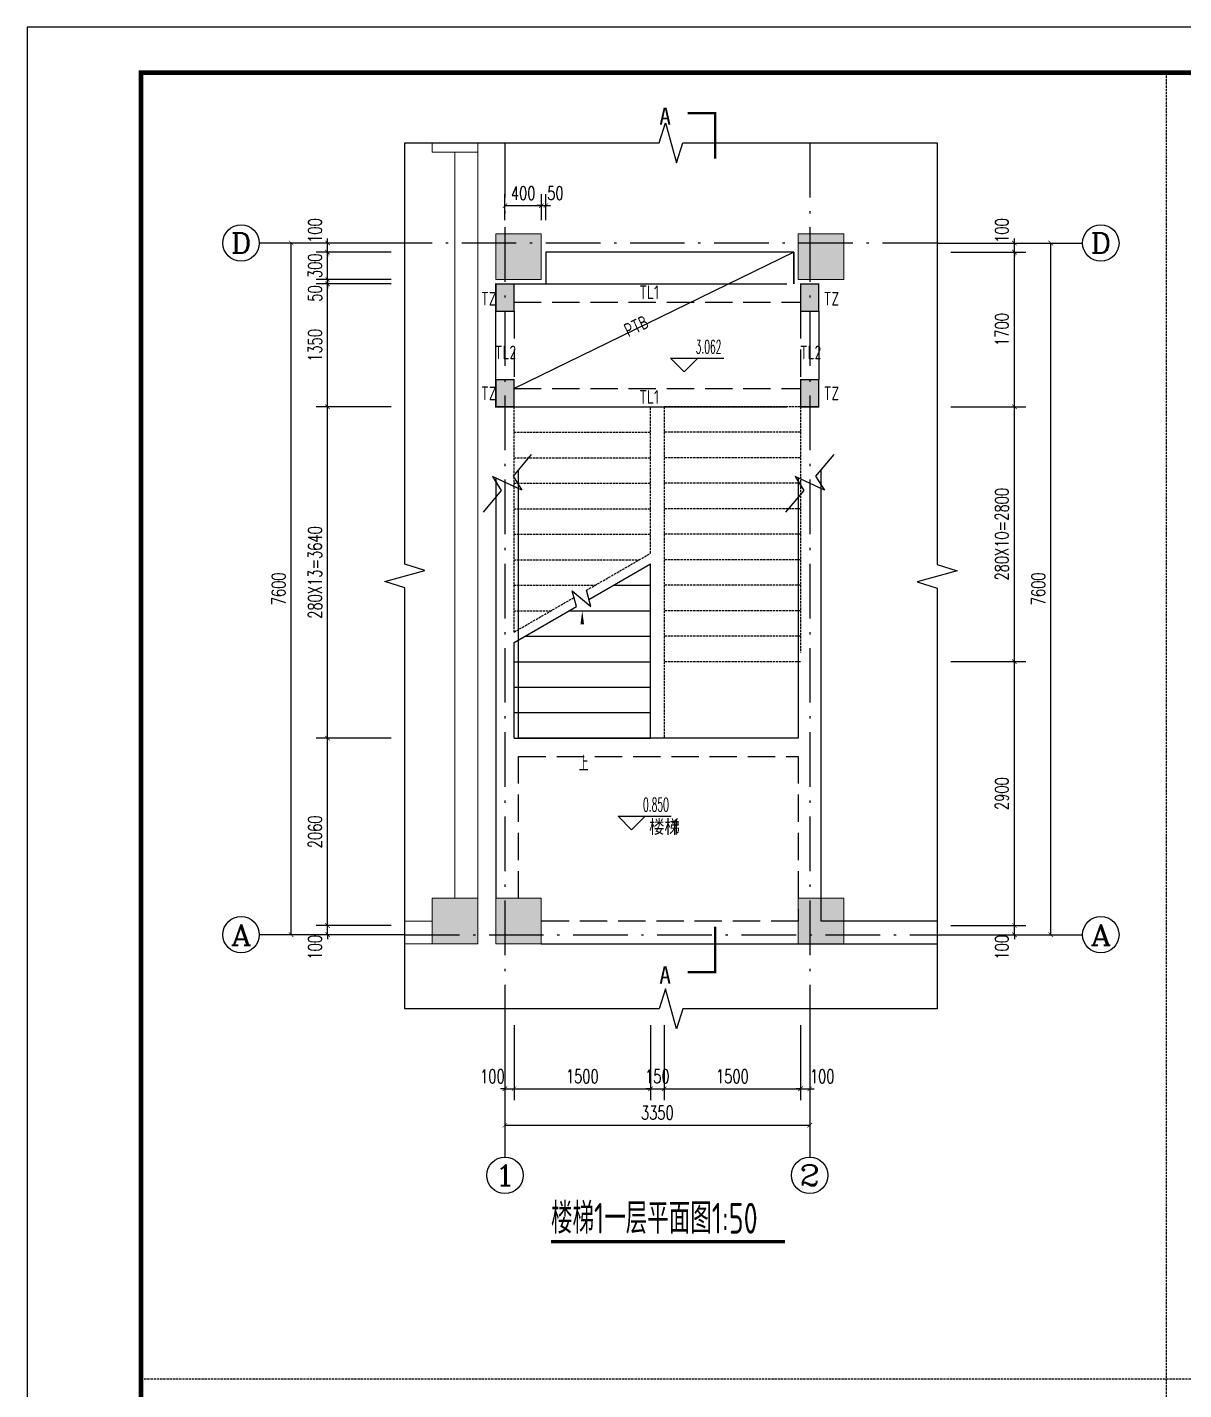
# Model space of a CAD drawing. Extents: x 169490 to 7584583, y -2399407 to 1374371.
# Drawn here: x 593778 to 606490, y 525358 to 540329 of the extents above; entities that cross this region are included whole.
import ezdxf
from ezdxf.enums import TextEntityAlignment as Align

# ---------------------------------------------------------------- set-up
doc = ezdxf.new("R2010")
doc.units = 0
doc.header["$LTSCALE"] = 100
for name, pattern in [('__DASH', [0.35, 0.25, -0.1]), ('D3轴线点划线', [18.5, 12, -3, 0.5, -3]), ('H3普通虚线', [4.2, 3, -1.2]), ('HIDDEN', [0.375, 0.25, -0.125])]:
    doc.linetypes.add(name, pattern=pattern)
doc.layers.get('0').update_dxf_attribs({"linetype": 'CONTINUOUS'})
doc.layers.get('DEFPOINTS').update_dxf_attribs({"linetype": 'CONTINUOUS'})
for name, color, linetype in [('A-DI-S(箭头)', 76, 'CONTINUOUS'), ('A-DIMS(尺寸)', 107, 'CONTINUOUS'), ('A-LM-FX(分割线)', 251, 'CONTINUOUS'), ('A-STAR(楼梯)', 51, 'CONTINUOUS'), ('A-TEXT(文字)', 7, 'CONTINUOUS'), ('AXIS_TEXT', 4, 'CONTINUOUS'), ('C-AXIS(轴号)', 3, 'CONTINUOUS'), ('C-AXIS-T(字)', 7, 'CONTINUOUS'), ('C-DOTE', 8, 'D3轴线点划线'), ('DIM_ELEV', 3, 'CONTINUOUS'), ('DIM_SYMB', 3, 'CONTINUOUS'), ('HID虚线', 9, 'HIDDEN'), ('PUB_TEXT', 4, 'CONTINUOUS'), ('S-BEAM-LINE1', 4, 'CONTINUOUS'), ('S-BEAM-LINE2', 4, 'H3普通虚线'), ('S-COLU-HATCH', 251, 'CONTINUOUS'), ('S-DETL-TEXT', 7, 'CONTINUOUS'), ('S-WALL-WLINE1', 191, 'CONTINUOUS'), ('STAIR', 2, 'CONTINUOUS'), ('图框', 140, 'CONTINUOUS')]:
    doc.layers.add(name, color=color, linetype=linetype)
doc.layers.add('S-COLU-LINE1', color=6, linetype='CONTINUOUS', lineweight=18)
doc.layers.add('砼梁', color=4, linetype='CONTINUOUS', lineweight=18)
doc.styles.add('_TCH_AXIS', font='COMPLEX', dxfattribs={"bigfont": 'GBCBIG'})
doc.styles.add('_TCH_DIM', font='SIMPLEX', dxfattribs={"bigfont": 'GBCBIG'})
doc.styles.add('_TCH_DIM_T3', font='SIMPLEX.shx', dxfattribs={"width": 0.705882, "bigfont": 'GBCBIG.shx'})
doc.styles.add('_TCH_LABEL', font='simhei.ttf')
doc.styles.add('COMPLEX', font='COMPLEX')
doc.styles.get("Standard").update_dxf_attribs({"font": 'tssdeng.shx', "width": 0.7, "bigfont": 'hztxt.shx'})
doc.styles.add('TSSD_REIN', font='tssdeng.shx', dxfattribs={"width": 0.7, "bigfont": 'hztxt.shx'})
doc.dimstyles.new('_TCH_ARCH&&50', dxfattribs={"dimtxt": 148.75, "dimasz": 50, "dimexe": 125, "dimexo": 150, "dimgap": 63.125, "dimtad": 1, "dimdec": 0, "dimzin": 0, "dimdsep": 46, "dimtxsty": '_TCH_DIM_T3', "dimblk": 'ARCHTICK', "dimcen": 0.09, "dimclrt": 7, "dimazin": 2, "dimtfac": 1, "dimtdec": 0, "dimtix": 1, "dimtmove": 2, "dimatfit": 3, "dimfxl": 1, "dimtolj": 1, "dimtzin": 0, "dimarcsym": 0})

# ---------------------------------------------------------------- blocks, each defined once
blk = doc.blocks.new('_ARCHTICK')
at = {"const_width": 0.15}
blk.add_lwpolyline([(-0.5, -0.5), (0.5, 0.5)], dxfattribs=at)
blk = doc.blocks.new('*D973')
at = {"layer": 'A-DIMS(尺寸)', "color": 0, "lineweight": -2, "transparency": 16777216}
for p, q in [((603929, 537958), (604754, 537958)), ((604629, 537958), (604629, 538008)), ((604629, 537858), (604629, 537958)), ((603929, 537858), (604754, 537858)), ((604629, 537858), (604629, 537808))]:
    blk.add_line(p, q, dxfattribs=at)
at = {"layer": 'DEFPOINTS', "color": 0, "transparency": 16777216}
for p in [(603779, 537958), (604629, 537958), (603779, 537858)]:
    blk.add_point(p, dxfattribs=at)
at = {"layer": 'A-DIMS(尺寸)', "color": 0, "lineweight": -2, "transparency": 16777216, "xscale": 50, "yscale": 50, "zscale": 50}
for p, rotation in [((604629, 537958), 270), ((604629, 537858), 90)]:
    blk.add_blockref('_ARCHTICK', p, dxfattribs=dict(at, rotation=rotation))
at = {"layer": 'A-DIMS(尺寸)', "color": 7, "transparency": 16777216, "insert": (604491, 538095), "char_height": 148.8, "attachment_point": 5, "rotation": 90, "style": '_TCH_DIM_T3'}
blk.add_mtext('\\A1;100', dxfattribs=at)
blk = doc.blocks.new('*D974')
at = {"layer": 'A-DIMS(尺寸)', "color": 0, "lineweight": -2, "transparency": 16777216}
for p, q in [((603929, 537858), (604754, 537858)), ((604629, 536158), (604629, 537858)), ((603929, 536158), (604754, 536158))]:
    blk.add_line(p, q, dxfattribs=at)
at = {"layer": 'DEFPOINTS', "color": 0, "transparency": 16777216}
for p in [(603779, 537858), (604629, 537858), (603779, 536158)]:
    blk.add_point(p, dxfattribs=at)
at = {"layer": 'A-DIMS(尺寸)', "color": 0, "lineweight": -2, "transparency": 16777216, "xscale": 50, "yscale": 50, "zscale": 50}
for p, rotation in [((604629, 537858), 90), ((604629, 536158), 270)]:
    blk.add_blockref('_ARCHTICK', p, dxfattribs=dict(at, rotation=rotation))
at = {"layer": 'A-DIMS(尺寸)', "color": 7, "transparency": 16777216, "insert": (604491, 537008), "char_height": 148.8, "attachment_point": 5, "rotation": 90, "style": '_TCH_DIM_T3'}
blk.add_mtext('\\A1;1700', dxfattribs=at)
blk = doc.blocks.new('*D975')
at = {"layer": 'A-DIMS(尺寸)', "color": 0, "lineweight": -2, "transparency": 16777216}
for p, q in [((603929, 536158), (604754, 536158)), ((604629, 533358), (604629, 536158)), ((603929, 533358), (604754, 533358))]:
    blk.add_line(p, q, dxfattribs=at)
at = {"layer": 'DEFPOINTS', "color": 0, "transparency": 16777216}
for p in [(603779, 536158), (604629, 536158), (603779, 533358)]:
    blk.add_point(p, dxfattribs=at)
at = {"layer": 'A-DIMS(尺寸)', "color": 0, "lineweight": -2, "transparency": 16777216, "xscale": 50, "yscale": 50, "zscale": 50}
for p, rotation in [((604629, 536158), 90), ((604629, 533358), 270)]:
    blk.add_blockref('_ARCHTICK', p, dxfattribs=dict(at, rotation=rotation))
at = {"layer": 'A-DIMS(尺寸)', "color": 7, "transparency": 16777216, "insert": (604491, 534758), "char_height": 148.75, "attachment_point": 5, "rotation": 90, "style": '_TCH_DIM_T3'}
blk.add_mtext('\\A1;280X10=2800', dxfattribs=at)
blk = doc.blocks.new('*D976')
at = {"layer": 'A-DIMS(尺寸)', "color": 0, "lineweight": -2, "transparency": 16777216}
for p, q in [((603929, 533358), (604754, 533358)), ((604629, 530458), (604629, 533358)), ((603929, 530458), (604754, 530458))]:
    blk.add_line(p, q, dxfattribs=at)
at = {"layer": 'DEFPOINTS', "color": 0, "transparency": 16777216}
for p in [(603779, 533358), (604629, 533358), (603779, 530458)]:
    blk.add_point(p, dxfattribs=at)
at = {"layer": 'A-DIMS(尺寸)', "color": 0, "lineweight": -2, "transparency": 16777216, "xscale": 50, "yscale": 50, "zscale": 50}
for p, rotation in [((604629, 533358), 90), ((604629, 530458), 270)]:
    blk.add_blockref('_ARCHTICK', p, dxfattribs=dict(at, rotation=rotation))
at = {"layer": 'A-DIMS(尺寸)', "color": 7, "transparency": 16777216, "insert": (604491, 531908), "char_height": 148.8, "attachment_point": 5, "rotation": 90, "style": '_TCH_DIM_T3'}
blk.add_mtext('\\A1;2900', dxfattribs=at)
blk = doc.blocks.new('*D977')
at = {"layer": 'A-DIMS(尺寸)', "color": 0, "lineweight": -2, "transparency": 16777216}
for p, q in [((603929, 530458), (604754, 530458)), ((604629, 530458), (604629, 530508)), ((604629, 530358), (604629, 530458)), ((603929, 530358), (604754, 530358)), ((604629, 530358), (604629, 530308))]:
    blk.add_line(p, q, dxfattribs=at)
at = {"layer": 'DEFPOINTS', "color": 0, "transparency": 16777216}
for p in [(603779, 530458), (604629, 530458), (603779, 530358)]:
    blk.add_point(p, dxfattribs=at)
at = {"layer": 'A-DIMS(尺寸)', "color": 0, "lineweight": -2, "transparency": 16777216, "xscale": 50, "yscale": 50, "zscale": 50}
for p, rotation in [((604629, 530458), 270), ((604629, 530358), 90)]:
    blk.add_blockref('_ARCHTICK', p, dxfattribs=dict(at, rotation=rotation))
at = {"layer": 'A-DIMS(尺寸)', "color": 7, "transparency": 16777216, "insert": (604491, 530220), "char_height": 148.8, "attachment_point": 5, "rotation": 90, "style": '_TCH_DIM_T3'}
blk.add_mtext('\\A1;100', dxfattribs=at)
blk = doc.blocks.new('*D978')
at = {"layer": 'A-DIMS(尺寸)', "color": 0, "lineweight": -2, "transparency": 16777216}
for p, q in [((603929, 537958), (605154, 537958)), ((605029, 530358), (605029, 537958)), ((603929, 530358), (605154, 530358))]:
    blk.add_line(p, q, dxfattribs=at)
at = {"layer": 'DEFPOINTS', "color": 0, "transparency": 16777216}
for p in [(603779, 537958), (605029, 537958), (603779, 530358)]:
    blk.add_point(p, dxfattribs=at)
at = {"layer": 'A-DIMS(尺寸)', "color": 0, "lineweight": -2, "transparency": 16777216, "xscale": 50, "yscale": 50, "zscale": 50}
for p, rotation in [((605029, 537958), 90), ((605029, 530358), 270)]:
    blk.add_blockref('_ARCHTICK', p, dxfattribs=dict(at, rotation=rotation))
at = {"layer": 'A-DIMS(尺寸)', "color": 7, "transparency": 16777216, "insert": (604891, 534158), "char_height": 148.8, "attachment_point": 5, "rotation": 90, "style": '_TCH_DIM_T3'}
blk.add_mtext('\\A1;7600', dxfattribs=at)
blk = doc.blocks.new('*D979')
at = {"layer": 'A-DIMS(尺寸)', "color": 0, "lineweight": -2, "transparency": 16777216}
for p, q in [((597779, 537958), (596954, 537958)), ((597079, 537958), (597079, 538008)), ((597079, 537858), (597079, 537958)), ((597779, 537858), (596954, 537858)), ((597079, 537858), (597079, 537808))]:
    blk.add_line(p, q, dxfattribs=at)
at = {"layer": 'DEFPOINTS', "color": 0, "transparency": 16777216}
for p in [(597079, 537958), (597929, 537958), (597929, 537858)]:
    blk.add_point(p, dxfattribs=at)
at = {"layer": 'A-DIMS(尺寸)', "color": 0, "lineweight": -2, "transparency": 16777216, "xscale": 50, "yscale": 50, "zscale": 50}
for p, rotation in [((597079, 537958), 270), ((597079, 537858), 90)]:
    blk.add_blockref('_ARCHTICK', p, dxfattribs=dict(at, rotation=rotation))
at = {"layer": 'A-DIMS(尺寸)', "color": 7, "transparency": 16777216, "insert": (596941, 538095), "char_height": 148.8, "attachment_point": 5, "rotation": 90, "style": '_TCH_DIM_T3'}
blk.add_mtext('\\A1;100', dxfattribs=at)
blk = doc.blocks.new('*D980')
at = {"layer": 'A-DIMS(尺寸)', "color": 0, "lineweight": -2, "transparency": 16777216}
for p, q in [((597779, 536158), (596954, 536158)), ((597079, 532518), (597079, 536158)), ((597779, 532518), (596954, 532518))]:
    blk.add_line(p, q, dxfattribs=at)
at = {"layer": 'DEFPOINTS', "color": 0, "transparency": 16777216}
for p in [(597079, 536158), (597929, 536158), (597929, 532518)]:
    blk.add_point(p, dxfattribs=at)
at = {"layer": 'A-DIMS(尺寸)', "color": 0, "lineweight": -2, "transparency": 16777216, "xscale": 50, "yscale": 50, "zscale": 50}
for p, rotation in [((597079, 536158), 90), ((597079, 532518), 270)]:
    blk.add_blockref('_ARCHTICK', p, dxfattribs=dict(at, rotation=rotation))
at = {"layer": 'A-DIMS(尺寸)', "color": 7, "transparency": 16777216, "insert": (596941, 534338), "char_height": 148.75, "attachment_point": 5, "rotation": 90, "style": '_TCH_DIM_T3'}
blk.add_mtext('\\A1;280X13=3640', dxfattribs=at)
blk = doc.blocks.new('*D981')
at = {"layer": 'A-DIMS(尺寸)', "color": 0, "lineweight": -2, "transparency": 16777216}
for p, q in [((597779, 532518), (596954, 532518)), ((597079, 530458), (597079, 532518)), ((597779, 530458), (596954, 530458))]:
    blk.add_line(p, q, dxfattribs=at)
at = {"layer": 'DEFPOINTS', "color": 0, "transparency": 16777216}
for p in [(597079, 532518), (597929, 532518), (597929, 530458)]:
    blk.add_point(p, dxfattribs=at)
at = {"layer": 'A-DIMS(尺寸)', "color": 0, "lineweight": -2, "transparency": 16777216, "xscale": 50, "yscale": 50, "zscale": 50}
for p, rotation in [((597079, 532518), 90), ((597079, 530458), 270)]:
    blk.add_blockref('_ARCHTICK', p, dxfattribs=dict(at, rotation=rotation))
at = {"layer": 'A-DIMS(尺寸)', "color": 7, "transparency": 16777216, "insert": (596941, 531488), "char_height": 148.8, "attachment_point": 5, "rotation": 90, "style": '_TCH_DIM_T3'}
blk.add_mtext('\\A1;2060', dxfattribs=at)
blk = doc.blocks.new('*D982')
at = {"layer": 'A-DIMS(尺寸)', "color": 0, "lineweight": -2, "transparency": 16777216}
for p, q in [((597779, 530458), (596954, 530458)), ((597079, 530458), (597079, 530508)), ((597079, 530358), (597079, 530458)), ((597779, 530358), (596954, 530358)), ((597079, 530358), (597079, 530308))]:
    blk.add_line(p, q, dxfattribs=at)
at = {"layer": 'DEFPOINTS', "color": 0, "transparency": 16777216}
for p in [(597079, 530458), (597929, 530458), (597929, 530358)]:
    blk.add_point(p, dxfattribs=at)
at = {"layer": 'A-DIMS(尺寸)', "color": 0, "lineweight": -2, "transparency": 16777216, "xscale": 50, "yscale": 50, "zscale": 50}
for p, rotation in [((597079, 530458), 270), ((597079, 530358), 90)]:
    blk.add_blockref('_ARCHTICK', p, dxfattribs=dict(at, rotation=rotation))
at = {"layer": 'A-DIMS(尺寸)', "color": 7, "transparency": 16777216, "insert": (596941, 530220), "char_height": 148.8, "attachment_point": 5, "rotation": 90, "style": '_TCH_DIM_T3'}
blk.add_mtext('\\A1;100', dxfattribs=at)
blk = doc.blocks.new('*D983')
at = {"layer": 'A-DIMS(尺寸)', "color": 0, "lineweight": -2, "transparency": 16777216}
for p, q in [((597779, 537958), (596554, 537958)), ((596679, 530358), (596679, 537958)), ((597779, 530358), (596554, 530358))]:
    blk.add_line(p, q, dxfattribs=at)
at = {"layer": 'DEFPOINTS', "color": 0, "transparency": 16777216}
for p in [(596679, 537958), (597929, 537958), (597929, 530358)]:
    blk.add_point(p, dxfattribs=at)
at = {"layer": 'A-DIMS(尺寸)', "color": 0, "lineweight": -2, "transparency": 16777216, "xscale": 50, "yscale": 50, "zscale": 50}
for p, rotation in [((596679, 537958), 90), ((596679, 530358), 270)]:
    blk.add_blockref('_ARCHTICK', p, dxfattribs=dict(at, rotation=rotation))
at = {"layer": 'A-DIMS(尺寸)', "color": 7, "transparency": 16777216, "insert": (596541, 534158), "char_height": 148.8, "attachment_point": 5, "rotation": 90, "style": '_TCH_DIM_T3'}
blk.add_mtext('\\A1;7600', dxfattribs=at)
blk = doc.blocks.new('*D984')
at = {"layer": 'A-DIMS(尺寸)', "color": 0, "lineweight": -2, "transparency": 16777216}
for p, q in [((599029, 529365), (599029, 528540)), ((599129, 529365), (599129, 528540)), ((599029, 528665), (598979, 528665)), ((599029, 528665), (599129, 528665)), ((599129, 528665), (599179, 528665))]:
    blk.add_line(p, q, dxfattribs=at)
at = {"layer": 'DEFPOINTS', "color": 0, "transparency": 16777216}
for p in [(599029, 529515), (599129, 529515), (599129, 528665)]:
    blk.add_point(p, dxfattribs=at)
at = {"layer": 'A-DIMS(尺寸)', "color": 0, "lineweight": -2, "transparency": 16777216, "xscale": 50, "yscale": 50, "zscale": 50}
blk.add_blockref('_ARCHTICK', (599029, 528665), dxfattribs=at)
at = {"layer": 'A-DIMS(尺寸)', "color": 0, "lineweight": -2, "transparency": 16777216, "xscale": 50, "yscale": 50, "zscale": 50, "rotation": 180}
blk.add_blockref('_ARCHTICK', (599129, 528665), dxfattribs=at)
at = {"layer": 'A-DIMS(尺寸)', "color": 7, "transparency": 16777216, "insert": (598891, 528802), "char_height": 148.8, "attachment_point": 5, "style": '_TCH_DIM_T3'}
blk.add_mtext('\\A1;100', dxfattribs=at)
blk = doc.blocks.new('*D985')
at = {"layer": 'A-DIMS(尺寸)', "color": 0, "lineweight": -2, "transparency": 16777216}
for p, q in [((599129, 529365), (599129, 528540)), ((600629, 529365), (600629, 528540)), ((599129, 528665), (600629, 528665))]:
    blk.add_line(p, q, dxfattribs=at)
at = {"layer": 'DEFPOINTS', "color": 0, "transparency": 16777216}
for p in [(599129, 529515), (600629, 529515), (600629, 528665)]:
    blk.add_point(p, dxfattribs=at)
at = {"layer": 'A-DIMS(尺寸)', "color": 0, "lineweight": -2, "transparency": 16777216, "xscale": 50, "yscale": 50, "zscale": 50, "rotation": 180}
blk.add_blockref('_ARCHTICK', (599129, 528665), dxfattribs=at)
at = {"layer": 'A-DIMS(尺寸)', "color": 0, "lineweight": -2, "transparency": 16777216, "xscale": 50, "yscale": 50, "zscale": 50}
blk.add_blockref('_ARCHTICK', (600629, 528665), dxfattribs=at)
at = {"layer": 'A-DIMS(尺寸)', "color": 7, "transparency": 16777216, "insert": (599879, 528802), "char_height": 148.8, "attachment_point": 5, "style": '_TCH_DIM_T3'}
blk.add_mtext('\\A1;1500', dxfattribs=at)
blk = doc.blocks.new('*D986')
at = {"layer": 'A-DIMS(尺寸)', "color": 0, "lineweight": -2, "transparency": 16777216}
for p, q in [((600629, 529365), (600629, 528540)), ((600779, 529365), (600779, 528540)), ((600629, 528665), (600579, 528665)), ((600629, 528665), (600779, 528665)), ((600779, 528665), (600829, 528665))]:
    blk.add_line(p, q, dxfattribs=at)
at = {"layer": 'DEFPOINTS', "color": 0, "transparency": 16777216}
for p in [(600629, 529515), (600779, 529515), (600779, 528665)]:
    blk.add_point(p, dxfattribs=at)
at = {"layer": 'A-DIMS(尺寸)', "color": 0, "lineweight": -2, "transparency": 16777216, "xscale": 50, "yscale": 50, "zscale": 50}
blk.add_blockref('_ARCHTICK', (600629, 528665), dxfattribs=at)
at = {"layer": 'A-DIMS(尺寸)', "color": 0, "lineweight": -2, "transparency": 16777216, "xscale": 50, "yscale": 50, "zscale": 50, "rotation": 180}
blk.add_blockref('_ARCHTICK', (600779, 528665), dxfattribs=at)
at = {"layer": 'A-DIMS(尺寸)', "color": 7, "transparency": 16777216, "insert": (600704, 528802), "char_height": 148.8, "attachment_point": 5, "style": '_TCH_DIM_T3'}
blk.add_mtext('\\A1;150', dxfattribs=at)
blk = doc.blocks.new('*D987')
at = {"layer": 'A-DIMS(尺寸)', "color": 0, "lineweight": -2, "transparency": 16777216}
for p, q in [((600779, 529365), (600779, 528540)), ((602279, 529365), (602279, 528540)), ((600779, 528665), (602279, 528665))]:
    blk.add_line(p, q, dxfattribs=at)
at = {"layer": 'DEFPOINTS', "color": 0, "transparency": 16777216}
for p in [(600779, 529515), (602279, 529515), (602279, 528665)]:
    blk.add_point(p, dxfattribs=at)
at = {"layer": 'A-DIMS(尺寸)', "color": 0, "lineweight": -2, "transparency": 16777216, "xscale": 50, "yscale": 50, "zscale": 50, "rotation": 180}
blk.add_blockref('_ARCHTICK', (600779, 528665), dxfattribs=at)
at = {"layer": 'A-DIMS(尺寸)', "color": 0, "lineweight": -2, "transparency": 16777216, "xscale": 50, "yscale": 50, "zscale": 50}
blk.add_blockref('_ARCHTICK', (602279, 528665), dxfattribs=at)
at = {"layer": 'A-DIMS(尺寸)', "color": 7, "transparency": 16777216, "insert": (601529, 528802), "char_height": 148.8, "attachment_point": 5, "style": '_TCH_DIM_T3'}
blk.add_mtext('\\A1;1500', dxfattribs=at)
blk = doc.blocks.new('*D988')
at = {"layer": 'A-DIMS(尺寸)', "color": 0, "lineweight": -2, "transparency": 16777216}
for p, q in [((602279, 529365), (602279, 528540)), ((602379, 529365), (602379, 528540)), ((602279, 528665), (602229, 528665)), ((602279, 528665), (602379, 528665)), ((602379, 528665), (602429, 528665))]:
    blk.add_line(p, q, dxfattribs=at)
at = {"layer": 'DEFPOINTS', "color": 0, "transparency": 16777216}
for p in [(602279, 529515), (602379, 529515), (602379, 528665)]:
    blk.add_point(p, dxfattribs=at)
at = {"layer": 'A-DIMS(尺寸)', "color": 0, "lineweight": -2, "transparency": 16777216, "xscale": 50, "yscale": 50, "zscale": 50}
blk.add_blockref('_ARCHTICK', (602279, 528665), dxfattribs=at)
at = {"layer": 'A-DIMS(尺寸)', "color": 0, "lineweight": -2, "transparency": 16777216, "xscale": 50, "yscale": 50, "zscale": 50, "rotation": 180}
blk.add_blockref('_ARCHTICK', (602379, 528665), dxfattribs=at)
at = {"layer": 'A-DIMS(尺寸)', "color": 7, "transparency": 16777216, "insert": (602516, 528802), "char_height": 148.8, "attachment_point": 5, "style": '_TCH_DIM_T3'}
blk.add_mtext('\\A1;100', dxfattribs=at)
blk = doc.blocks.new('*D989')
at = {"layer": 'A-DIMS(尺寸)', "color": 0, "lineweight": -2, "transparency": 16777216}
for p, q in [((599029, 529365), (599029, 528140)), ((602379, 529365), (602379, 528140)), ((599029, 528265), (602379, 528265))]:
    blk.add_line(p, q, dxfattribs=at)
at = {"layer": 'DEFPOINTS', "color": 0, "transparency": 16777216}
for p in [(599029, 529515), (602379, 529515), (602379, 528265)]:
    blk.add_point(p, dxfattribs=at)
at = {"layer": 'A-DIMS(尺寸)', "color": 0, "lineweight": -2, "transparency": 16777216, "xscale": 50, "yscale": 50, "zscale": 50, "rotation": 180}
blk.add_blockref('_ARCHTICK', (599029, 528265), dxfattribs=at)
at = {"layer": 'A-DIMS(尺寸)', "color": 0, "lineweight": -2, "transparency": 16777216, "xscale": 50, "yscale": 50, "zscale": 50}
blk.add_blockref('_ARCHTICK', (602379, 528265), dxfattribs=at)
at = {"layer": 'A-DIMS(尺寸)', "color": 7, "transparency": 16777216, "insert": (600704, 528402), "char_height": 148.8, "attachment_point": 5, "style": '_TCH_DIM_T3'}
blk.add_mtext('\\A1;3350', dxfattribs=at)
blk = doc.blocks.new('_AXISO')
blk.add_circle((0, 0), 0.5)
at = {"layer": 'AXIS_TEXT', "style": 'COMPLEX', "width": 1.041667}
blk.add_attdef('A', text='', height=0.56, dxfattribs=at).set_placement((-0.25, -0.28), (0.25, -0.28), align=Align.FIT)
blk = doc.blocks.new('*D994')
at = {"layer": 'A-DIMS(尺寸)', "color": 0, "lineweight": -2, "transparency": 16777216}
for p, q in [((599029, 538208), (599029, 538494)), ((599429, 538208), (599429, 538494)), ((599029, 538369), (599429, 538369))]:
    blk.add_line(p, q, dxfattribs=at)
at = {"layer": 'DEFPOINTS', "color": 0, "transparency": 16777216}
for p in [(599429, 538369), (599029, 538058), (599429, 538058)]:
    blk.add_point(p, dxfattribs=at)
at = {"layer": 'A-DIMS(尺寸)', "color": 0, "lineweight": -2, "transparency": 16777216, "xscale": 50, "yscale": 50, "zscale": 50, "rotation": 180}
blk.add_blockref('_ARCHTICK', (599029, 538369), dxfattribs=at)
at = {"layer": 'A-DIMS(尺寸)', "color": 0, "lineweight": -2, "transparency": 16777216, "xscale": 50, "yscale": 50, "zscale": 50}
blk.add_blockref('_ARCHTICK', (599429, 538369), dxfattribs=at)
at = {"layer": 'A-DIMS(尺寸)', "color": 7, "transparency": 16777216, "insert": (599229, 538506), "char_height": 148.8, "attachment_point": 5, "style": '_TCH_DIM_T3'}
blk.add_mtext('\\A1;400', dxfattribs=at)
blk = doc.blocks.new('*D995')
at = {"layer": 'A-DIMS(尺寸)', "color": 0, "lineweight": -2, "transparency": 16777216}
for p, q in [((599429, 538208), (599429, 538494)), ((599479, 538208), (599479, 538494)), ((599429, 538369), (599379, 538369)), ((599429, 538369), (599479, 538369)), ((599479, 538369), (599529, 538369))]:
    blk.add_line(p, q, dxfattribs=at)
at = {"layer": 'DEFPOINTS', "color": 0, "transparency": 16777216}
for p in [(599479, 538369), (599429, 538058), (599479, 538058)]:
    blk.add_point(p, dxfattribs=at)
at = {"layer": 'A-DIMS(尺寸)', "color": 0, "lineweight": -2, "transparency": 16777216, "xscale": 50, "yscale": 50, "zscale": 50}
blk.add_blockref('_ARCHTICK', (599429, 538369), dxfattribs=at)
at = {"layer": 'A-DIMS(尺寸)', "color": 0, "lineweight": -2, "transparency": 16777216, "xscale": 50, "yscale": 50, "zscale": 50, "rotation": 180}
blk.add_blockref('_ARCHTICK', (599479, 538369), dxfattribs=at)
at = {"layer": 'A-DIMS(尺寸)', "color": 7, "transparency": 16777216, "insert": (599583, 538506), "char_height": 148.8, "attachment_point": 5, "style": '_TCH_DIM_T3'}
blk.add_mtext('\\A1;50', dxfattribs=at)
blk = doc.blocks.new('*D998')
at = {"layer": 'A-DIMS(尺寸)', "color": 0, "lineweight": -2, "transparency": 16777216}
for p, q in [((597779, 537508), (596954, 537508)), ((597079, 536158), (597079, 537508)), ((597779, 536158), (596954, 536158))]:
    blk.add_line(p, q, dxfattribs=at)
at = {"layer": 'DEFPOINTS', "color": 0, "transparency": 16777216}
for p in [(597079, 537508), (597929, 537508), (597929, 536158)]:
    blk.add_point(p, dxfattribs=at)
at = {"layer": 'A-DIMS(尺寸)', "color": 0, "lineweight": -2, "transparency": 16777216, "xscale": 50, "yscale": 50, "zscale": 50}
for p, rotation in [((597079, 537508), 90), ((597079, 536158), 270)]:
    blk.add_blockref('_ARCHTICK', p, dxfattribs=dict(at, rotation=rotation))
at = {"layer": 'A-DIMS(尺寸)', "color": 7, "transparency": 16777216, "insert": (596941, 536833), "char_height": 148.8, "attachment_point": 5, "rotation": 90, "style": '_TCH_DIM_T3'}
blk.add_mtext('\\A1;1350', dxfattribs=at)
blk = doc.blocks.new('*D999')
at = {"layer": 'A-DIMS(尺寸)', "color": 0, "lineweight": -2, "transparency": 16777216}
for p, q in [((597079, 537558), (597079, 537608)), ((597779, 537558), (596954, 537558)), ((597779, 537508), (596954, 537508)), ((597079, 537508), (597079, 537558)), ((597079, 537508), (597079, 537458))]:
    blk.add_line(p, q, dxfattribs=at)
at = {"layer": 'DEFPOINTS', "color": 0, "transparency": 16777216}
for p in [(597079, 537558), (597929, 537558), (597929, 537508)]:
    blk.add_point(p, dxfattribs=at)
at = {"layer": 'A-DIMS(尺寸)', "color": 0, "lineweight": -2, "transparency": 16777216, "xscale": 50, "yscale": 50, "zscale": 50}
for p, rotation in [((597079, 537558), 270), ((597079, 537508), 90)]:
    blk.add_blockref('_ARCHTICK', p, dxfattribs=dict(at, rotation=rotation))
at = {"layer": 'A-DIMS(尺寸)', "color": 7, "transparency": 16777216, "insert": (596941, 537403), "char_height": 148.8, "attachment_point": 5, "rotation": 90, "style": '_TCH_DIM_T3'}
blk.add_mtext('\\A1;50', dxfattribs=at)
blk = doc.blocks.new('*D1000')
at = {"layer": 'A-DIMS(尺寸)', "color": 0, "lineweight": -2, "transparency": 16777216}
for p, q in [((597079, 537858), (597079, 537908)), ((597779, 537858), (596954, 537858)), ((597079, 537558), (597079, 537858)), ((597779, 537558), (596954, 537558)), ((597079, 537558), (597079, 537508))]:
    blk.add_line(p, q, dxfattribs=at)
at = {"layer": 'DEFPOINTS', "color": 0, "transparency": 16777216}
for p in [(597079, 537858), (597929, 537858), (597929, 537558)]:
    blk.add_point(p, dxfattribs=at)
at = {"layer": 'A-DIMS(尺寸)', "color": 0, "lineweight": -2, "transparency": 16777216, "xscale": 50, "yscale": 50, "zscale": 50}
for p, rotation in [((597079, 537858), 270), ((597079, 537558), 90)]:
    blk.add_blockref('_ARCHTICK', p, dxfattribs=dict(at, rotation=rotation))
at = {"layer": 'A-DIMS(尺寸)', "color": 7, "transparency": 16777216, "insert": (596941, 537708), "char_height": 148.8, "attachment_point": 5, "rotation": 90, "style": '_TCH_DIM_T3'}
blk.add_mtext('\\A1;300', dxfattribs=at)

msp = doc.modelspace()

# ---------------------------------------------------------------- hatches: boundary and pattern name
at = {"layer": 'S-COLU-HATCH'}
h = msp.add_hatch(color=256, dxfattribs=at)
h.dxf.hatch_style = 1
h.paths.add_polyline_path([(598928.5, 538057.8), (599428.5, 538057.8), (599428.5, 537557.8), (598928.5, 537557.8)])
h = msp.add_hatch(color=256, dxfattribs=at)
h.dxf.hatch_style = 1
h.paths.add_polyline_path([(602253.5, 538057.8), (602753.5, 538057.8), (602753.5, 537557.8), (602253.5, 537557.8)])
h = msp.add_hatch(color=256, dxfattribs=at)
h.dxf.hatch_style = 1
h.paths.add_polyline_path([(598928.5, 537507.8), (599128.5, 537507.8), (599128.5, 537207.8), (598928.5, 537207.8)])
h = msp.add_hatch(color=256, dxfattribs=at)
h.dxf.hatch_style = 1
h.paths.add_polyline_path([(602278.5, 537507.8), (602478.5, 537507.8), (602478.5, 537207.8), (602278.5, 537207.8)])
h = msp.add_hatch(color=256, dxfattribs=at)
h.dxf.hatch_style = 1
h.paths.add_polyline_path([(598928.5, 536457.8), (599128.5, 536457.8), (599128.5, 536157.8), (598928.5, 536157.8)])
h = msp.add_hatch(color=256, dxfattribs=at)
h.dxf.hatch_style = 1
h.paths.add_polyline_path([(602278.5, 536457.8), (602478.5, 536457.8), (602478.5, 536157.8), (602278.5, 536157.8)])
at = {"layer": 'S-COLU-HATCH', "ltscale": 10}
h = msp.add_hatch(color=256, dxfattribs=at)
h.dxf.hatch_style = 1
h.paths.add_polyline_path([(598729.5, 530757.8), (598229.5, 530757.8), (598229.5, 530257.8), (598729.5, 530257.8)])
at = {"layer": 'S-COLU-HATCH'}
h = msp.add_hatch(color=256, dxfattribs=at)
h.dxf.hatch_style = 1
h.paths.add_polyline_path([(598928.5, 530757.8), (599428.5, 530757.8), (599428.5, 530257.8), (598928.5, 530257.8)])
h = msp.add_hatch(color=256, dxfattribs=at)
h.dxf.hatch_style = 1
h.paths.add_polyline_path([(602253.5, 530757.8), (602753.5, 530757.8), (602753.5, 530257.8), (602253.5, 530257.8)])

# ---------------------------------------------------------------- linework, layer by layer
at = {"layer": 'A-DI-S(箭头)', "const_width": 25}
for points in [[(601039, 539383.6), (601339, 539383.6), (601339, 538883.6)], [(601339, 530446.8), (601339, 529946.8), (601039, 529946.8)]]:
    msp.add_lwpolyline(points, dxfattribs=at)
at = {"layer": 'A-LM-FX(分割线)', "linetype": '__DASH'}
for points in [[(606295.3, 539828.7), (606295.3, 511128.7)], [(595027.8, 525478.7), (617562.8, 525478.7)]]:
    msp.add_lwpolyline(points, dxfattribs=at)
at = {"layer": 'A-STAR(楼梯)', "color": 8, "linetype": '__DASH'}
for p, q in [((599128.5, 533682.6), (599128.5, 536157.8)), ((599128.5, 536157.8), (600628.5, 536157.8)), ((600628.5, 534548.6), (600628.5, 536157.8)), ((600628.5, 536157.8), (600778.5, 536157.8)), ((600628.5, 534548.6), (600628.5, 536157.8)), ((600778.5, 536157.8), (600778.5, 532517.8)), ((602278.5, 536157.8), (600778.5, 536157.8)), ((602278.5, 536157.8), (602278.5, 533457.8)), ((599128.5, 535877.8), (600628.5, 535877.8)), ((602278.5, 535877.8), (600778.5, 535877.8)), ((599128.5, 535597.8), (600628.5, 535597.8)), ((602278.5, 535597.8), (600778.5, 535597.8)), ((599128.5, 535317.8), (600628.5, 535317.8)), ((602278.5, 535317.8), (600778.5, 535317.8)), ((599128.5, 535037.8), (600628.5, 535037.8)), ((602278.5, 535037.8), (600778.5, 535037.8)), ((599128.5, 534757.8), (600628.5, 534757.8)), ((602278.5, 534757.8), (600778.5, 534757.8)), ((599128.5, 534477.8), (600506, 534477.8)), ((599925.6, 534142.8), (600628.5, 534548.6)), ((602278.5, 534477.8), (600778.5, 534477.8)), ((599128.5, 534197.8), (600021, 534197.8)), ((602278.5, 534197.8), (600778.5, 534197.8)), ((599128.5, 533682.6), (599787.3, 534062.9)), ((599128.5, 533917.8), (599536, 533917.8)), ((602278.5, 533917.8), (600778.5, 533917.8)), ((602278.5, 533637.8), (600778.5, 533637.8)), ((602278.5, 533357.8), (600778.5, 533357.8)), ((600778.5, 532517.8), (600628.5, 532517.8)), ((600778.5, 532517.8), (600628.5, 532517.8))]:
    msp.add_line(p, q, dxfattribs=at)
at = {"layer": 'C-AXIS(轴号)'}
for p, q in [((597928.5, 537957.8), (596328.5, 537957.8)), ((603778.5, 537957.8), (605378.5, 537957.8)), ((597928.5, 530357.8), (596328.5, 530357.8)), ((603778.5, 530357.8), (605378.5, 530357.8)), ((599028.5, 529514.7), (599028.5, 527914.7)), ((602378.5, 529514.7), (602378.5, 527914.7))]:
    msp.add_line(p, q, dxfattribs=at)
at = {"layer": 'C-DOTE', "ltscale": 0.5}
for p, q in [((599028.5, 539057.8), (599028.5, 529514.7)), ((602378.5, 539057.8), (602378.5, 529514.7)), ((603778.5, 537957.8), (597928.5, 537957.8)), ((597928.5, 530357.8), (603778.5, 530357.8))]:
    msp.add_line(p, q, dxfattribs=at)
at = {"layer": 'DIM_ELEV'}
for p, q in [((600998.9, 536542.9), (600848.9, 536692.9)), ((600848.9, 536692.9), (601433.4, 536692.9)), ((600998.9, 536542.9), (601148.9, 536692.9)), ((600421.5, 531511.7), (600271.5, 531661.7)), ((600271.5, 531661.7), (600856.1, 531661.7)), ((600421.5, 531511.7), (600571.5, 531661.7))]:
    msp.add_line(p, q, dxfattribs=at)
at = {"layer": 'DIM_SYMB'}
msp.add_lwpolyline([(599878.5, 532377.8, 0, 0, 0), (599878.5, 533917.8, 0, 40, 0), (599878.5, 533767.8, 0, 0, 0)], format="xyseb", dxfattribs=at)
at = {"layer": 'DIM_SYMB', "const_width": 35}
msp.add_lwpolyline([(599535.1, 526984.8), (602106, 526984.8)], dxfattribs=at)
at = {"layer": 'HID虚线', "linetype": 'ByBlock', "ltscale": 10}
msp.add_lwpolyline([(597928.5, 529542.4), (597928.5, 534170.1), (597708.5, 534240.1), (598148.5, 534360.1), (597928.5, 534430.1), (597928.5, 539057.8), (600723.5, 539057.8), (600793.5, 539277.8), (600913.5, 538837.8), (600983.5, 539057.8), (603778.5, 539057.8), (603778.5, 534426.1), (603998.5, 534356.1), (603558.5, 534236.1), (603778.5, 534166.1), (603778.5, 529542.4), (600983.5, 529542.4), (600913.5, 529322.4), (600793.5, 529762.4), (600723.5, 529542.4)], close=True, dxfattribs=at)
for points in [[(599318.5, 535633.6), (599118.5, 535395.1), (599214.7, 535243.3), (598892.3, 535391.8), (598988.5, 535240), (598788.5, 535001.5)], [(602643.5, 535633.6), (602443.5, 535395.1), (602539.7, 535243.3), (602217.3, 535391.8), (602313.5, 535240), (602113.5, 535001.5)]]:
    msp.add_lwpolyline(points, dxfattribs=at)
at = {"layer": 'S-BEAM-LINE1'}
for p, q in [((598928.5, 535375.1), (598928.5, 533497.8)), ((599178.5, 532517.8), (599178.5, 535466.6)), ((602253.5, 535375.1), (602253.5, 532517.8)), ((602503.5, 532417.8), (602503.5, 535466.6)), ((598928.5, 533497.8), (598928.5, 530757.8)), ((602253.5, 532517.8), (599178.5, 532517.8)), ((602503.5, 530507.8), (602503.5, 532417.8)), ((603778.5, 530507.8), (602503.5, 530507.8)), ((599428.5, 530257.8), (602378.5, 530257.8)), ((602378.5, 530257.8), (603778.5, 530257.8))]:
    msp.add_line(p, q, dxfattribs=at)
at = {"layer": 'S-BEAM-LINE2', "ltscale": 10}
for p, q in [((599128.5, 537507.8), (602278.5, 537507.8)), ((598928.5, 536457.8), (598928.5, 537207.8)), ((602478.5, 537207.8), (602478.5, 536457.8)), ((599128.5, 536157.8), (602278.5, 536157.8))]:
    msp.add_line(p, q, dxfattribs=at)
at = {"layer": 'S-BEAM-LINE2'}
for p, q in [((599128.5, 537307.8), (602278.5, 537307.8)), ((599128.5, 537207.8), (599128.5, 536457.8)), ((602278.5, 537207.8), (602278.5, 536457.8)), ((599128.5, 536357.8), (602278.5, 536357.8)), ((599178.5, 530757.8), (599178.5, 532317.8)), ((599178.5, 532317.8), (602253.5, 532317.8)), ((602253.5, 532317.8), (602253.5, 530507.8)), ((602253.5, 530507.8), (599428.5, 530507.8))]:
    msp.add_line(p, q, dxfattribs=at)
at = {"layer": 'S-COLU-LINE1'}
msp.add_lwpolyline([(598229.5, 539057.8), (598229.5, 538957.8), (598729.5, 538957.8), (598729.5, 539057.8)], dxfattribs=at)
for points in [[(598928.5, 538057.8), (599428.5, 538057.8), (599428.5, 537557.8), (598928.5, 537557.8)], [(602253.5, 538057.8), (602753.5, 538057.8), (602753.5, 537557.8), (602253.5, 537557.8)], [(598729.5, 530757.8), (598229.5, 530757.8), (598229.5, 530257.8), (598729.5, 530257.8)], [(598928.5, 530757.8), (599428.5, 530757.8), (599428.5, 530257.8), (598928.5, 530257.8)], [(602253.5, 530757.8), (602753.5, 530757.8), (602753.5, 530257.8), (602253.5, 530257.8)]]:
    msp.add_lwpolyline(points, close=True, dxfattribs=at)
at = {"layer": 'S-COLU-LINE1', "const_width": 15}
for points in [[(598928.5, 537507.8), (599128.5, 537507.8), (599128.5, 537207.8), (598928.5, 537207.8)], [(602278.5, 537507.8), (602478.5, 537507.8), (602478.5, 537207.8), (602278.5, 537207.8)], [(598928.5, 536457.8), (599128.5, 536457.8), (599128.5, 536157.8), (598928.5, 536157.8)], [(602278.5, 536457.8), (602478.5, 536457.8), (602478.5, 536157.8), (602278.5, 536157.8)]]:
    msp.add_lwpolyline(points, close=True, dxfattribs=at)
at = {"layer": 'S-WALL-WLINE1', "ltscale": 10}
for q in [(599128.5, 536357.8), (602203.5, 537507.8)]:
    msp.add_line((602203.5, 537857.8), q, dxfattribs=at)
msp.add_lwpolyline([(602203.5, 537507.8), (602203.5, 537857.8), (599478.5, 537857.8), (599478.5, 537507.8)], dxfattribs=at)
at = {"layer": 'STAIR'}
for p, q in [((599952.4, 534042.8), (600628.5, 534433.1)), ((600628.5, 532517.8), (600628.5, 534433.1)), ((600628.5, 532517.8), (600628.5, 534433.1)), ((600221, 534197.8), (600628.5, 534197.8)), ((599814.1, 533962.9), (599767.9, 534135.3)), ((599767.9, 534135.3), (599974, 533962.4)), ((599974, 533962.4), (599925.6, 534142.8)), ((599128.5, 533567.1), (599814.1, 533962.9)), ((599736, 533917.8), (600628.5, 533917.8)), ((599128.5, 532517.8), (599128.5, 533567.1)), ((599251.1, 533637.8), (600628.5, 533637.8)), ((599128.5, 533357.8), (600628.5, 533357.8)), ((599128.5, 533077.8), (600628.5, 533077.8)), ((599128.5, 532797.8), (600628.5, 532797.8)), ((599128.5, 532517.8), (600628.5, 532517.8))]:
    msp.add_line(p, q, dxfattribs=at)
msp.add_lwpolyline([(600628.5, 532517.8), (600568.5, 532517.8)], dxfattribs=at)
at = {"layer": '图框'}
msp.add_lwpolyline([(593777.8, 510628.7), (635827.8, 510628.7), (635827.8, 540328.7), (593777.8, 540328.7)], close=True, dxfattribs=at)
at = {"layer": '图框', "const_width": 50}
msp.add_lwpolyline([(595027.8, 511128.7), (635327.8, 511128.7), (635327.8, 539828.7), (595027.8, 539828.7)], close=True, dxfattribs=at)
at = {"layer": '砼梁', "lineweight": 18}
for p, q in [((598479.5, 538957.8), (598479.5, 530757.8)), ((598729.5, 530757.8), (598729.5, 538957.8)), ((598229.5, 530507.8), (597928.5, 530507.8)), ((597928.5, 530257.8), (598229.5, 530257.8))]:
    msp.add_line(p, q, dxfattribs=at)

# ---------------------------------------------------------------- block references
at = {"layer": 'C-AXIS(轴号)'}
ref = msp.add_blockref('_AXISO', (596128.5, 537957.8), dxfattribs=dict(at, xscale=400, yscale=400, zscale=400))
ref.add_attrib('A', 'D', dxfattribs={"layer": 'C-AXIS-T(字)', "height": 226.3, "style": '_TCH_AXIS', "width": 1.235294}).set_placement((596015.4, 537844.7), (596241.7, 537844.7), align=Align.FIT)
ref = msp.add_blockref('_AXISO', (605578.5, 537957.8), dxfattribs=dict(at, xscale=400, yscale=400, zscale=400))
ref.add_attrib('A', 'D', dxfattribs={"layer": 'C-AXIS-T(字)', "height": 226.3, "style": '_TCH_AXIS', "width": 1.235294}).set_placement((605465.4, 537844.7), (605691.7, 537844.7), align=Align.FIT)
ref = msp.add_blockref('_AXISO', (596128.5, 530357.8), dxfattribs=dict(at, xscale=400, yscale=400, zscale=400))
ref.add_attrib('A', 'A', dxfattribs={"layer": 'C-AXIS-T(字)', "height": 226.3, "style": '_TCH_AXIS', "width": 1.166667}).set_placement((596015.4, 530244.7), (596241.7, 530244.7), align=Align.FIT)
ref = msp.add_blockref('_AXISO', (605578.5, 530357.8), dxfattribs=dict(at, xscale=400, yscale=400, zscale=400))
ref.add_attrib('A', 'A', dxfattribs={"layer": 'C-AXIS-T(字)', "height": 226.3, "style": '_TCH_AXIS', "width": 1.166667}).set_placement((605465.4, 530244.7), (605691.7, 530244.7), align=Align.FIT)
ref = msp.add_blockref('_AXISO', (599028.5, 527714.7), dxfattribs=dict(at, xscale=400, yscale=400, zscale=400))
ref.add_attrib('A', '1', dxfattribs={"layer": 'C-AXIS-T(字)', "height": 226.3, "style": '_TCH_AXIS', "width": 2.333333}).set_placement((598915.4, 527601.5), (599141.7, 527601.5), align=Align.FIT)
ref = msp.add_blockref('_AXISO', (602378.5, 527714.7), dxfattribs=dict(at, xscale=400, yscale=400, zscale=400))
ref.add_attrib('A', '2', dxfattribs={"layer": 'C-AXIS-T(字)', "height": 226.3, "style": '_TCH_AXIS', "width": 1.5}).set_placement((602265.4, 527601.5), (602491.7, 527601.5), align=Align.FIT)

# ---------------------------------------------------------------- texts
at = {"layer": 'A-TEXT(文字)', "style": '_TCH_LABEL'}
for p in [(600725.7, 539258.6), (600725.7, 529821.8)]:
    msp.add_text('A', height=187.8, dxfattribs=at).set_placement(p)
at = {"layer": 'PUB_TEXT', "style": '_TCH_DIM'}
for s, height, width, p in [('3.062', 148.75, 0.494118, (601124.4, 536743)), ('上', 168.8, 0.7, (599842, 532152.8)), ('0.850', 148.75, 0.494118, (600547.1, 531711.7))]:
    msp.add_text(s, height=height, dxfattribs=dict(at, width=width)).set_placement(p)
at = {"layer": 'PUB_TEXT', "color": 7}
for s, height, p in [('楼梯', 168.79, (600613.6, 531454)), ('1', 175, (600859.3, 531454))]:
    msp.add_text(s, height=height, dxfattribs=at).set_placement(p)
at = {"layer": 'PUB_TEXT', "ltscale": 10, "style": 'TSSD_REIN', "width": 0.7}
msp.add_text('楼梯1一层平面图1:50', height=337.589, dxfattribs=at).set_placement((599535.1, 527073.5))
at = {"layer": 'S-DETL-TEXT', "ltscale": 0.5, "style": 'TSSD_REIN', "width": 0.75}
for s, p in [('TL1', (600506.2, 537342.2, 0)), ('TZ', (598767, 537270.9, 0)), ('TZ', (602533.7, 537270.9, 0)), ('TL2', (598917, 536680.8, 0)), ('TL2', (602270.6, 536680.8, 0)), ('TZ', (598767, 536230.9, 0)), ('TL1', (600506.2, 536192.2, 0)), ('TZ', (602533.7, 536230.9, 0))]:
    msp.add_text(s, height=150, dxfattribs=at).set_placement(p)
at = {"layer": 'S-WALL-WLINE1', "ltscale": 10, "style": 'TSSD_REIN', "width": 0.75}
msp.add_text('PTB', height=150, rotation=25.82099, dxfattribs=at).set_placement((600386.1, 536920.9))

# ---------------------------------------------------------------- dimensions: what is measured, and where the dimension line sits
at = {"layer": 'A-DIMS(尺寸)'}
dim = msp.add_linear_dim(base=(599428.5, 538368.6), p1=(599028.5, 538057.8), p2=(599428.5, 538057.8), dimstyle='_TCH_ARCH&&50', dxfattribs=at)
dim.commit()
dim.dimension.update_dxf_attribs({"geometry": '*D994', "text_midpoint": (599228.5, 538506.1)})
dim = msp.add_linear_dim(base=(599478.5, 538368.6), p1=(599428.5, 538057.8), p2=(599478.5, 538057.8), dimstyle='_TCH_ARCH&&50', dxfattribs=at)
dim.commit()
dim.dimension.update_dxf_attribs({"geometry": '*D995', "text_midpoint": (599583.4, 538506.1), "dimtype": 160})
for base, p1, p2, angle, picture, middle in [((597078.5, 537957.8), (597928.5, 537857.8), (597928.5, 537957.8), 90, '*D979', (596941, 538095.3)), ((604628.5, 537957.8), (603778.5, 537857.8), (603778.5, 537957.8), 90, '*D973', (604491, 538095.3)), ((597078.5, 537557.8), (597928.5, 537507.8), (597928.5, 537557.8), 90, '*D999', (596941, 537403)), ((597078.5, 530457.8), (597928.5, 530357.8), (597928.5, 530457.8), 90, '*D982', (596941, 530220.3)), ((604628.5, 530457.8), (603778.5, 530357.8), (603778.5, 530457.8), 90, '*D977', (604491, 530220.3)), ((599128.5, 528664.7), (599028.5, 529514.7), (599128.5, 529514.7), 0, '*D984', (598891, 528802.2)), ((602378.5, 528664.7), (602278.5, 529514.7), (602378.5, 529514.7), 0, '*D988', (602516, 528802.2))]:
    dim = msp.add_linear_dim(base=base, p1=p1, p2=p2, angle=angle, dimstyle='_TCH_ARCH&&50', dxfattribs=at)
    dim.commit()
    dim.dimension.update_dxf_attribs({"geometry": picture, "text_midpoint": middle, "dimtype": 161})
for p1, p2, distance, picture, middle in [((597928.5, 530357.8), (597928.5, 537957.8), 1250, '*D983', (596541, 534157.8)), ((597928.5, 537557.8), (597928.5, 537857.8), 850, '*D1000', (596941, 537707.8)), ((603778.5, 530357.8), (603778.5, 537957.8), -1250, '*D978', (604891, 534157.8)), ((603778.5, 536157.8), (603778.5, 537857.8), -850, '*D974', (604491, 537007.8)), ((597928.5, 536157.8), (597928.5, 537507.8), 850, '*D998', (596941, 536832.8)), ((603778.5, 530457.8), (603778.5, 533357.8), -850, '*D976', (604491, 531907.8)), ((597928.5, 530457.8), (597928.5, 532517.8), 850, '*D981', (596941, 531487.8)), ((599028.5, 529514.7), (602378.5, 529514.7), -1250, '*D989', (600703.5, 528402.2)), ((599128.5, 529514.7), (600628.5, 529514.7), -850, '*D985', (599878.5, 528802.2)), ((600628.5, 529514.7), (600778.5, 529514.7), -850, '*D986', (600703.5, 528802.2)), ((600778.5, 529514.7), (602278.5, 529514.7), -850, '*D987', (601528.5, 528802.2))]:
    dim = msp.add_aligned_dim(p1=p1, p2=p2, distance=distance, dimstyle='_TCH_ARCH&&50', dxfattribs=at)
    dim.commit()
    dim.dimension.update_dxf_attribs({"geometry": picture, "text_midpoint": middle})
for p1, p2, distance, text, picture, middle in [((597928.5, 532517.8), (597928.5, 536157.8), 850, '280X13=3640', '*D980', (596941, 534337.8)), ((603778.5, 533357.8), (603778.5, 536157.8), -850, '280X10=2800', '*D975', (604491, 534757.8))]:
    dim = msp.add_aligned_dim(p1=p1, p2=p2, distance=distance, text=text, dimstyle='_TCH_ARCH&&50', dxfattribs=at)
    dim.commit()
    dim.dimension.update_dxf_attribs({"geometry": picture, "text_midpoint": middle})

doc.saveas('drawing.dxf')
